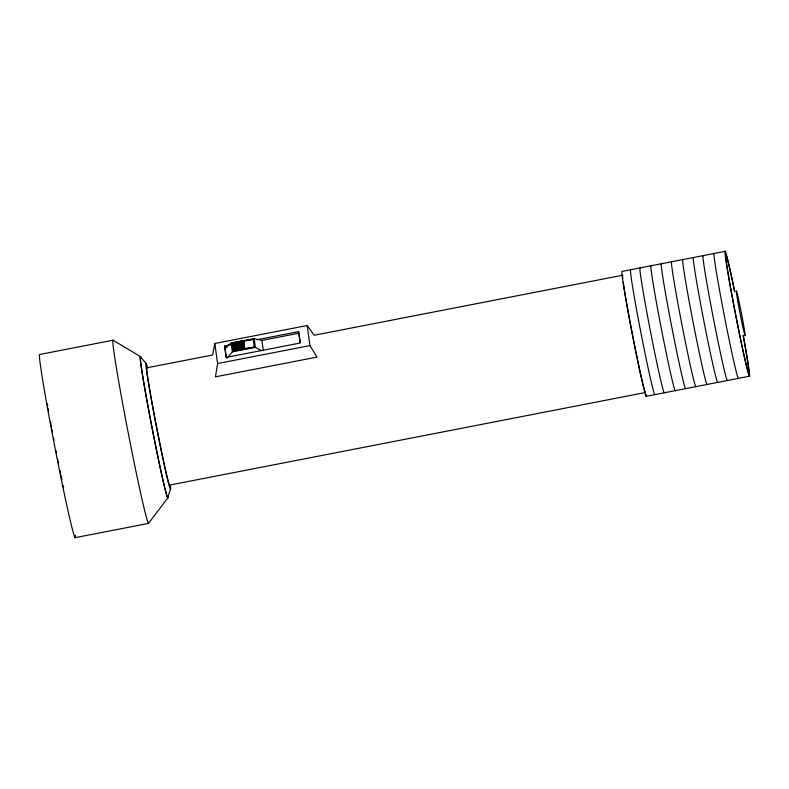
<?xml version="1.0" encoding="UTF-8"?>
<svg xmlns="http://www.w3.org/2000/svg" width="789" height="789" viewBox="0 0 789 789"><rect width="100%" height="100%" fill="white"/><g stroke="black" fill="none" stroke-linecap="round" stroke-linejoin="round"><path stroke-width="1.18" d="M214.825 343.481L217.586 363.551L215.456 376.846L316.991 357.092L309.949 345.582L307.177 325.512L214.825 343.481L212.635 355.011L146.922 367.802A59.777 1.756 79 0 0 156.143 424.65A59.777 1.756 79 0 0 169.615 485.097L645.471 392.508M167.722 497.701L170.444 489.338M75.152 537.664L148.519 523.393L167.771 497.958M227.242 358.088L232.36 351.835L255.34 347.367L261.465 350.681M256.829 339.773L298.597 331.646L298.923 333.214L261.938 340.414L254.147 338.649L231.157 343.116L224.944 347.614L226.354 357.841M140.412 356.569L113.074 340.207L39.706 354.478A93.358 2.732 79 0 0 56.433 455.233A93.358 2.732 79 0 0 75.409 535.277M233.297 351.164L232.124 342.919L240.172 341.351L243.653 340.67L244.768 348.649L254.275 347.081L233.297 351.164L235.014 350.553L233.899 342.574M243.693 340.878L253.21 339.309L235.724 342.712M298.597 331.646L300.165 343.018L226.177 357.417L224.609 346.046L230.575 344.882M227.331 347.15L224.944 347.614L224.609 346.046M725.209 251.336L622.038 271.406A63.653 1.864 79 0 0 633.449 340.108A63.653 1.864 79 0 0 646.388 394.687M243.653 340.67L244.728 348.442L235.014 350.553M217.586 363.551L309.949 345.582M646.211 396.315L749.372 376.245M140.472 356.825L146.103 363.561M307.177 325.512L314.17 335.256L622.777 275.213A59.777 1.756 79 0 0 622.768 278.458M298.923 333.214L300.175 342.318M261.938 340.414L263.339 350.651M254.147 338.649L255.34 347.367M253.151 339.043L254.275 347.081M242.805 340.838L243.919 348.817M241.947 341.006L243.061 348.985M241.099 341.173L242.213 349.152M240.172 341.351L241.286 349.33M239.323 341.519L240.438 349.497M238.465 341.686L239.58 349.665M237.538 341.864L238.653 349.843M236.769 342.012L237.883 349.991M235.911 342.179L237.025 350.158M234.905 342.377L236.019 350.355M232.893 342.771L234.008 350.74M231.157 343.116L232.36 351.835M743.179 335.532A59.777 1.756 79 0 1 745.299 360.553A59.777 1.756 79 0 1 727.142 267.185A59.777 1.756 79 0 1 734.677 291.812M170.454 485.856A64.096 1.874 79 0 1 156.094 425.064A64.096 1.874 79 0 1 147.622 368.009M167.919 495.857A71.789 2.101 79 0 1 152.129 428.161A72.055 2.111 79 0 1 141.073 358.019M141.123 358.275A71.789 2.101 79 0 0 152.129 428.161A72.055 2.111 79 0 0 167.968 496.113M645.244 392.133A59.777 1.756 79 0 1 629.336 318.066M629.129 316.941A59.777 1.756 79 0 1 624.592 291.111M624.385 289.829A59.777 1.756 79 0 1 623.231 282.166M743.268 335.374A63.653 1.864 79 0 1 745.95 364.104A63.653 1.864 79 0 1 726.491 264.207A63.653 1.864 79 0 1 734.648 291.072M654.801 394.648A63.653 1.864 79 0 1 640.441 330.275A63.653 1.864 79 0 1 630.628 269.739M738.346 378.385A63.653 1.864 79 0 1 723.986 314.012A63.653 1.864 79 0 1 714.183 253.476M148.519 523.393A93.358 2.732 79 0 1 127.463 428.979A93.358 2.732 79 0 1 113.074 340.207M63.643 487.918A77.066 2.259 79 0 1 63.14 485.521M61.897 479.682A77.066 2.259 79 0 1 60.96 475.175M60.487 472.858A77.066 2.259 79 0 1 60.003 470.52M58.554 463.399A77.066 2.259 79 0 1 57.646 458.853M56.492 453.054A77.066 2.259 79 0 1 56.039 450.716M54.007 440.282A77.066 2.259 79 0 1 53.563 437.954M52.468 432.165A77.066 2.259 79 0 1 52.035 429.877M51.61 427.608A77.066 2.259 79 0 1 51.186 425.37M50.989 424.255A77.066 2.259 79 0 1 50.526 421.76M48.543 410.822A77.066 2.259 79 0 1 48.129 408.505M47.734 406.256A77.066 2.259 79 0 1 47.291 403.712M664.239 392.804A63.653 1.864 79 0 1 649.889 328.431A63.653 1.864 79 0 1 640.076 267.895M675.226 390.673A63.653 1.864 79 0 1 660.876 326.291A63.653 1.864 79 0 1 651.063 265.765M685.602 388.652A63.653 1.864 79 0 1 671.242 324.279A63.653 1.864 79 0 1 661.438 263.743M695.819 386.659A63.653 1.864 79 0 1 681.459 322.287A63.653 1.864 79 0 1 671.656 261.751M707.043 384.48A63.653 1.864 79 0 1 692.683 320.107A63.653 1.864 79 0 1 682.87 259.571M717.645 382.418A63.653 1.864 79 0 1 703.285 318.046A63.653 1.864 79 0 1 693.472 257.51M727.32 380.535A63.653 1.864 79 0 1 712.96 316.162A63.653 1.864 79 0 1 703.147 255.626M737.794 301.201A23.078 0.681 79 0 0 745.072 335.769A23.078 0.681 79 0 0 739.224 302.414A23.078 0.681 79 0 0 737.794 301.201"/></g></svg>
